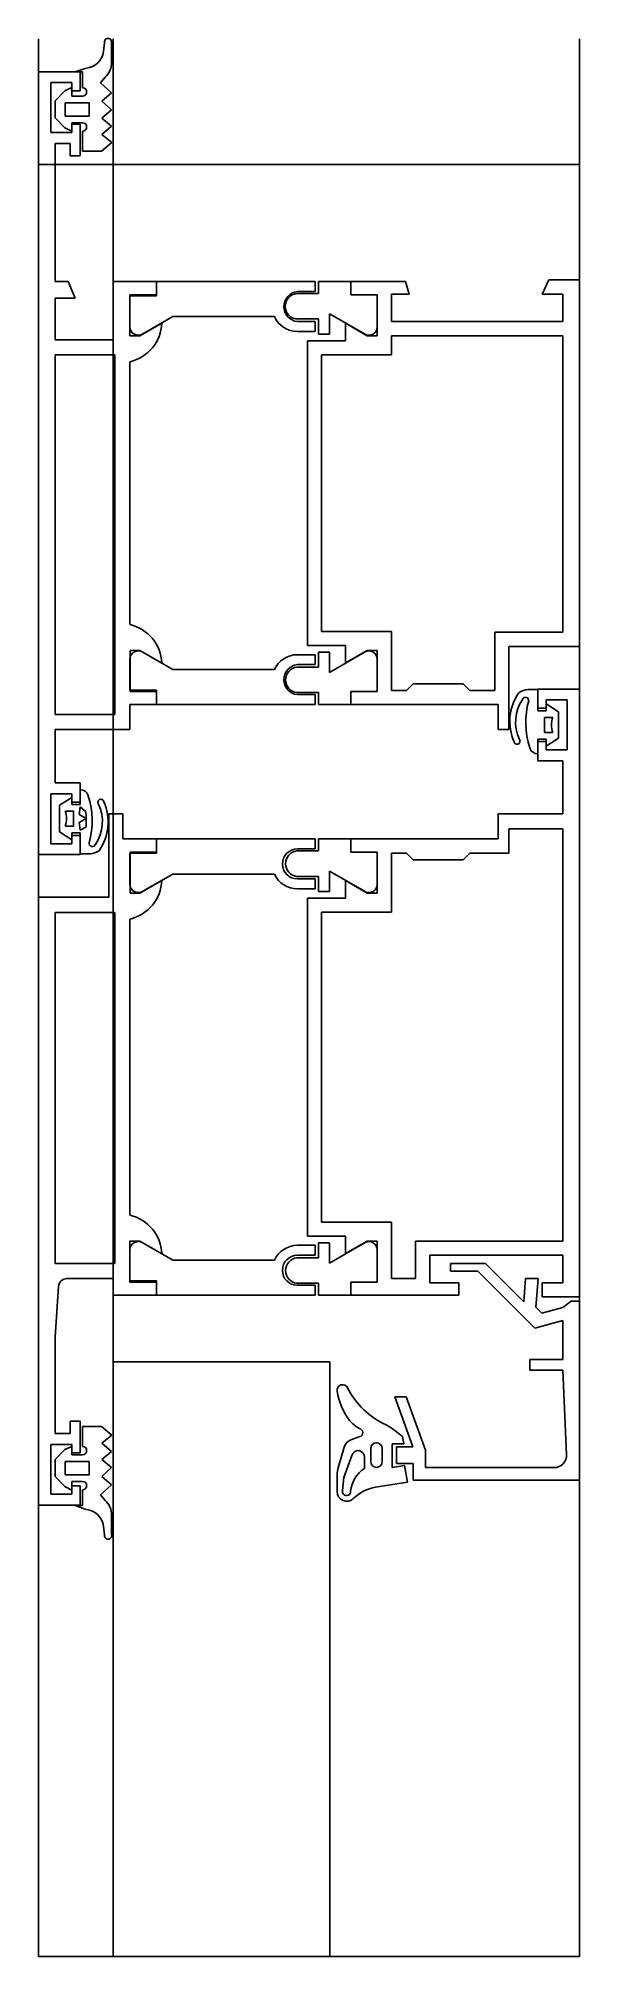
# Model space of a CAD drawing. Extents: x -9 to 56, y -215 to 15.
import ezdxf

# ---------------------------------------------------------------- set-up
doc = ezdxf.new("R2010")
doc.units = 0
doc.layers.get('0').update_dxf_attribs({"linetype": 'CONTINUOUS'})

msp = doc.modelspace()

# ---------------------------------------------------------------- linework, layer by layer
at = {"linetype": 'CONTINUOUS'}
for p, q in [((-9, -215.22), (-9, 15.07)), ((-1.05, 14.64), (-1.18, 13.56)), ((-0.2, 12.25), (-0.2, 14.65)), ((0, 15.07), (0, -215.22)), ((56, 15.07), (56, -215.22)), ((-3.24, 11.58), (-4.6, 11.11)), ((-4, 11.13), (-9, 11.13)), ((-9, 11.13), (-9, -82.87)), ((-7.5, 3.83), (-7.5, 9.83)), ((-7.5, 9.83), (-5, 9.83)), ((-5, 9.25), (-5.81, 8.82)), ((-5, 9.83), (-5, 8.83)), ((-5, 8.21), (-5, 9.25)), ((-4.6, 11.11), (-3.7, 11.11)), ((-4, 8.83), (-4, 11.13)), ((-3.7, 11.11), (-3.7, 9.21)), ((-1.54, 9.8), (-0.98, 10.48)), ((-0.22, 8.61), (-1.54, 9.8)), ((-5.81, 8.82), (-7, 7.63)), ((-7, 7.63), (-7, 5.58)), ((-5.8, 7.41), (-2.9, 7.41)), ((-5.8, 5.81), (-5.8, 7.41)), ((-5, 8.83), (-4, 8.83)), ((-3.7, 8.21), (-5, 8.21)), ((-2.9, 7.41), (-2.9, 5.81)), ((-1.39, 7.61), (-0.22, 8.61)), ((-0.22, 6.56), (-1.39, 7.61)), ((-7, 5.58), (-5.81, 4.39)), ((-2.9, 5.81), (-5.8, 5.81)), ((-5, 3.99), (-5, 5.01)), ((-5, 5.01), (-3.7, 5.01)), ((-4, 4.83), (-5, 4.83)), ((-5, 4.83), (-5, 3.83)), ((-4, 1.03), (-4, 4.83)), ((-1.39, 3.61), (-0.21, 4.61)), ((-1.38, 5.56), (-0.22, 6.56)), ((-0.21, 4.61), (-1.38, 5.56)), ((-5, 3.83), (-7.5, 3.83)), ((-7, -14.07), (-7, 2.53)), ((-7, 2.53), (-5.2, 2.53)), ((-5.81, 4.39), (-5, 3.99)), ((-5.2, 2.53), (-5.2, 1.03)), ((-3.7, 4.01), (-3.7, 1.61)), ((-1.4, 1.61), (-0.19, 2.63)), ((-0.19, 2.63), (-1.39, 3.61)), ((-9, 0), (56, 0)), ((-5.2, 1.03), (-4, 1.03)), ((-3.7, 1.61), (-1.4, 1.61)), ((-5.44, -14.07), (-7, -14.07)), ((-7, -21.07), (-7, -16.07)), ((-7, -16.07), (-4.58, -16.07)), ((-4.58, -16.07), (-5.44, -14.07)), ((5.18, -14.07), (0, -14.07)), ((0, -14.07), (0, -21.07)), ((2, -20.57), (2, -15.65)), ((2, -15.65), (5.18, -15.65)), ((5.18, -15.79), (2, -15.79)), ((2, -15.79), (2, -19.53)), ((5.18, -15.65), (5.18, -14.07)), ((24.25, -14.07), (5.18, -14.07)), ((5.18, -14.07), (5.18, -15.79)), ((24.65, -15.51), (22.05, -15.51)), ((22.11, -15.27), (24.25, -15.27)), ((24.25, -15.27), (24.25, -14.07)), ((28.52, -14.07), (24.65, -14.07)), ((24.65, -14.07), (24.65, -15.51)), ((28.52, -15.65), (28.52, -14.07)), ((35.1, -14.07), (28.52, -14.07)), ((28.52, -14.07), (28.52, -15.65)), ((31.7, -15.65), (28.52, -15.65)), ((28.52, -15.65), (31.7, -15.65)), ((31.7, -19.53), (31.7, -15.65)), ((31.7, -15.65), (31.7, -20.57)), ((33.4, -18.87), (33.4, -15.57)), ((33.4, -15.57), (35.51, -15.57)), ((35.51, -15.57), (35.1, -14.07)), ((52.29, -13.87), (51.5, -15.57)), ((51.5, -15.57), (54, -15.57)), ((56, -13.87), (52.29, -13.87)), ((54, -15.57), (54, -18.87)), ((56, -57.87), (56, -13.87)), ((3.54, -20.36), (7.14, -18.28)), ((7.14, -18.28), (19.34, -18.28)), ((25.95, -20.37), (25.95, -17.94)), ((25.95, -17.94), (30.24, -20.4)), ((3.2, -20.57), (2, -20.57)), ((5.82, -19.06), (3.2, -20.57)), ((22.05, -18.56), (24.65, -18.56)), ((22.1, -20.07), (24.25, -20.07)), ((24.25, -18.87), (22.11, -18.87)), ((24.25, -20.07), (24.25, -18.87)), ((24.65, -18.56), (24.65, -20.37)), ((24.65, -20.37), (25.95, -20.37)), ((30.5, -20.57), (27.9, -19.07)), ((27.9, -19.07), (27.9, -21.17)), ((31.7, -20.57), (30.5, -20.57)), ((54, -18.87), (33.4, -18.87)), ((33.4, -22.87), (33.4, -20.57)), ((33.4, -20.57), (54, -20.57)), ((54, -20.57), (54, -56.17)), ((0, -21.07), (-7, -21.07)), ((-7, -66.07), (-7, -22.87)), ((-7, -22.87), (0.2, -22.87)), ((0.2, -22.87), (0.2, -66.07)), ((27.9, -21.17), (23.3, -21.17)), ((23.3, -21.17), (23.3, -57.77)), ((25, -56.07), (25, -22.87)), ((25, -22.87), (33.4, -22.87)), ((2, -55.25), (2, -23.69)), ((33.4, -56.07), (25, -56.07)), ((33.4, -63.17), (33.4, -56.07)), ((54, -56.17), (45.8, -56.17)), ((45.8, -56.17), (45.8, -63.17)), ((2, -59.41), (2, -63.15)), ((2.01, -63.29), (2.01, -58.37)), ((2.01, -58.37), (3.2, -58.37)), ((3.2, -58.37), (5.82, -59.88)), ((7.14, -60.66), (3.54, -58.58)), ((24.25, -58.87), (22.1, -58.87)), ((23.3, -57.77), (27.9, -57.77)), ((24.25, -60.07), (24.25, -58.87)), ((25.95, -58.57), (24.65, -58.57)), ((24.65, -58.57), (24.65, -60.37)), ((30.24, -58.53), (25.95, -61)), ((25.95, -61), (25.95, -58.57)), ((27.9, -57.77), (27.9, -59.87)), ((27.9, -59.87), (30.5, -58.37)), ((30.5, -58.37), (31.7, -58.37)), ((31.7, -58.37), (31.7, -63.29)), ((31.7, -63.29), (31.7, -59.41)), ((47.5, -67.87), (47.5, -57.87)), ((47.5, -57.87), (56, -57.87)), ((19.34, -60.66), (7.14, -60.66)), ((24.65, -60.37), (22.05, -60.37)), ((22.11, -60.07), (24.25, -60.07)), ((2, -63.15), (5.18, -63.15)), ((5.18, -63.29), (2.01, -63.29)), ((5.18, -63.15), (5.18, -64.87)), ((5.18, -64.87), (5.18, -63.29)), ((22.05, -63.43), (24.65, -63.43)), ((24.25, -63.67), (22.11, -63.67)), ((24.25, -64.87), (24.25, -63.67)), ((24.65, -63.43), (24.65, -64.87)), ((31.7, -63.29), (28.52, -63.29)), ((28.52, -63.29), (28.52, -64.87)), ((28.52, -64.87), (28.52, -63.29)), ((28.52, -63.29), (31.7, -63.29)), ((35.2, -63.17), (33.4, -63.17)), ((36, -62.37), (35.2, -63.17)), ((42, -62.37), (36, -62.37)), ((42.8, -63.17), (42, -62.37)), ((45.8, -63.17), (42.8, -63.17)), ((50.99, -63.07), (49.77, -63.07)), ((50.99, -65.61), (50.99, -63.07)), ((56, -63), (51, -63)), ((51, -63), (51, -65.3)), ((52, -65.3), (52, -64.3)), ((52, -64.3), (54.5, -64.3)), ((54.5, -64.3), (54.5, -70.3)), ((56, -136), (56, -63)), ((0.2, -66.07), (-7, -66.07)), ((2, -67.87), (2, -64.87)), ((2, -64.87), (5.18, -64.87)), ((5.18, -64.87), (24.25, -64.87)), ((24.65, -64.87), (28.52, -64.87)), ((28.52, -64.87), (46.2, -64.87)), ((46.2, -64.87), (46.2, -67.87)), ((51.99, -65.61), (50.99, -65.61)), ((51, -65.3), (52, -65.3)), ((51.77, -66.41), (52.77, -66.41)), ((51.77, -68.21), (51.77, -66.41)), ((53.47, -65.72), (51.99, -64.78)), ((51.99, -64.78), (51.99, -65.61)), ((53.47, -68.91), (53.47, -65.72)), ((-7, -74.27), (-7, -67.87)), ((-7, -67.87), (2, -67.87)), ((46.2, -67.87), (47.5, -67.87)), ((50.99, -70.79), (50.99, -69.02)), ((50.99, -69.02), (51.99, -69.02)), ((52.77, -68.21), (51.77, -68.21)), ((51.99, -69.85), (53.47, -68.91)), ((51.99, -69.02), (51.99, -69.85)), ((52, -69.3), (51, -69.3)), ((51, -69.3), (51, -71.6)), ((52, -70.3), (52, -69.3)), ((54.5, -70.3), (52, -70.3)), ((51, -71.6), (54, -71.6)), ((54, -71.6), (54, -78)), ((-7.5, -81.57), (-7.5, -75.57)), ((-7.5, -75.57), (-5, -75.57)), ((-4, -74.27), (-7, -74.27)), ((-5, -75.57), (-5, -76.57)), ((-4, -76.57), (-4, -74.27)), ((-4, -75.08), (-4, -76.85)), ((-5, -76.02), (-6.48, -76.96)), ((-6.48, -76.96), (-6.48, -80.15)), ((-5.78, -77.66), (-4.78, -77.66)), ((-5, -76.85), (-5, -76.02)), ((-5, -76.57), (-4, -76.57)), ((-4, -76.85), (-5, -76.85)), ((-4.78, -77.66), (-4.78, -79.46)), ((-4.11, -78.08), (-4, -77.16)), ((-3.26, -78.56), (-4.11, -78.08)), ((-4, -77.16), (-3.32, -77.69)), ((1.16, -78), (-0.53, -78)), ((-0.53, -78), (-0.53, -88)), ((1.16, -81), (1.16, -78)), ((54, -78), (46.2, -78)), ((46.2, -78), (46.2, -81)), ((-6.48, -80.15), (-5, -81.09)), ((-4.78, -79.46), (-5.78, -79.46)), ((-5, -81.09), (-5, -80.26)), ((-5, -80.26), (-4, -80.26)), ((-4, -80.57), (-5, -80.57)), ((-5, -80.57), (-5, -81.57)), ((-4.11, -79.04), (-3.26, -78.56)), ((-4, -79.96), (-4.11, -79.04)), ((-3.28, -79.57), (-4, -79.96)), ((-4, -80.26), (-4, -82.8)), ((-4, -82.87), (-4, -80.57)), ((47.5, -82.7), (47.5, -79.8)), ((47.5, -79.8), (54, -79.8)), ((54, -79.8), (54, -129.3)), ((-9, -82.87), (-4, -82.87)), ((-5, -81.57), (-7.5, -81.57)), ((-4, -82.8), (-2.78, -82.8)), ((5.18, -81), (1.16, -81)), ((5.18, -82.72), (2, -82.72)), ((2, -82.72), (2, -86.46)), ((2.01, -87.5), (2.01, -82.58)), ((2.01, -82.58), (5.18, -82.58)), ((5.18, -82.58), (5.18, -81)), ((24.25, -81), (5.18, -81)), ((5.18, -81), (5.18, -82.72)), ((24.65, -82.44), (22.05, -82.44)), ((22.11, -82.2), (24.25, -82.2)), ((24.25, -82.2), (24.25, -81)), ((28.52, -81), (24.65, -81)), ((24.65, -81), (24.65, -82.44)), ((46.2, -81), (28.52, -81)), ((28.52, -81), (28.52, -82.58)), ((28.52, -82.58), (28.52, -81)), ((28.52, -82.58), (31.7, -82.58)), ((31.7, -82.58), (28.52, -82.58)), ((31.7, -82.58), (31.7, -87.5)), ((31.7, -86.46), (31.7, -82.58)), ((33.4, -89.8), (33.4, -82.7)), ((33.4, -82.7), (35.2, -82.7)), ((35.2, -82.7), (36, -83.5)), ((42, -83.5), (42.8, -82.7)), ((42.8, -82.7), (47.5, -82.7)), ((3.54, -87.29), (7.14, -85.21)), ((7.14, -85.21), (19.34, -85.21)), ((25.95, -87.3), (25.95, -84.87)), ((25.95, -84.87), (30.25, -87.33)), ((36, -83.5), (42, -83.5)), ((3.2, -87.5), (2.01, -87.5)), ((5.82, -85.99), (3.2, -87.5)), ((22.05, -85.5), (24.65, -85.5)), ((22.1, -87), (24.25, -87)), ((24.25, -85.8), (22.11, -85.8)), ((24.25, -87), (24.25, -85.8)), ((24.65, -85.5), (24.65, -87.3)), ((24.65, -87.3), (25.95, -87.3)), ((30.5, -87.5), (27.9, -86)), ((27.9, -86), (27.9, -88.1)), ((31.7, -87.5), (30.5, -87.5)), ((-9, -88), (-9, -161)), ((-0.53, -88), (-9, -88)), ((-7, -89.84), (0.2, -89.84)), ((-7, -132), (-7, -89.84)), ((0.2, -89.84), (0.2, -132)), ((27.9, -88.1), (23.3, -88.1)), ((23.3, -88.1), (23.3, -128.7)), ((25, -127), (25, -89.8)), ((25, -89.8), (33.4, -89.8)), ((2, -126.18), (2, -90.62)), ((23.3, -128.7), (27.9, -128.7)), ((33.4, -127), (25, -127)), ((27.9, -128.7), (27.9, -130.8)), ((33.4, -133.8), (33.4, -127)), ((2, -134.22), (2, -129.3)), ((2, -129.3), (3.2, -129.3)), ((2, -130.34), (2, -134.08)), ((3.2, -129.3), (5.82, -130.81)), ((7.14, -131.59), (3.54, -129.51)), ((24.65, -131.3), (22.05, -131.3)), ((24.25, -129.8), (22.1, -129.8)), ((22.11, -131), (24.25, -131)), ((24.25, -131), (24.25, -129.8)), ((25.95, -129.5), (24.65, -129.5)), ((24.65, -129.5), (24.65, -131.3)), ((30.25, -129.46), (25.95, -131.93)), ((25.95, -131.93), (25.95, -129.5)), ((27.9, -130.8), (30.5, -129.3)), ((30.5, -129.3), (31.7, -129.3)), ((31.7, -129.3), (31.7, -134.22)), ((31.7, -134.22), (31.7, -130.34)), ((54, -129.3), (36.3, -129.3)), ((36.3, -129.3), (36.3, -133.8)), ((38, -134.3), (38, -131)), ((38, -131), (54, -131)), ((54, -131), (54, -134.3)), ((0.2, -132), (-7, -132)), ((19.34, -131.59), (7.14, -131.59)), ((44.7, -132), (40.5, -132)), ((40.5, -132), (40.5, -132.9)), ((40.5, -132.9), (43.76, -132.9)), ((43.76, -132.9), (50.6, -139.73)), ((49.28, -136.59), (44.7, -132)), ((-7, -140.8), (-6.57, -134.73)), ((-5.57, -133.8), (0, -133.8)), ((0, -133.8), (0, -135.8)), ((0, -135.8), (5.18, -135.8)), ((2, -134.08), (5.18, -134.08)), ((5.18, -134.22), (2, -134.22)), ((5.18, -134.08), (5.18, -135.8)), ((5.18, -135.8), (5.18, -134.22)), ((5.18, -135.8), (24.25, -135.8)), ((22.05, -134.36), (24.65, -134.36)), ((24.25, -134.6), (22.11, -134.6)), ((24.25, -135.8), (24.25, -134.6)), ((24.65, -134.36), (24.65, -135.8)), ((24.65, -135.8), (28.52, -135.8)), ((28.52, -135.8), (28.52, -134.22)), ((28.52, -134.22), (31.7, -134.22)), ((31.7, -134.22), (28.52, -134.22)), ((28.52, -134.22), (28.52, -135.8)), ((28.52, -135.8), (41.5, -135.8)), ((36.3, -133.8), (33.4, -133.8)), ((41.5, -134.3), (38, -134.3)), ((41.5, -135.8), (41.5, -134.3)), ((49.51, -133.8), (49.28, -136.59)), ((51.02, -133.8), (49.51, -133.8)), ((50.72, -137.21), (51.02, -133.8)), ((54, -134.3), (51.5, -134.3)), ((51.5, -134.3), (51.5, -136)), ((51.46, -137.95), (50.72, -137.21)), ((54, -137.27), (51.46, -137.95)), ((51.5, -136), (56, -136)), ((55, -136.5), (54, -137.27)), ((56, -136.5), (55, -136.5)), ((56, -158), (56, -136.5)), ((50.6, -139.73), (54, -138.82)), ((54, -138.82), (54, -143.5)), ((-7, -152.4), (-7, -140.8)), ((0, -215.22), (0, -143.8)), ((0, -143.8), (26, -143.8)), ((26, -143.8), (26, -215.22)), ((54, -143.5), (50.01, -143.5)), ((50.01, -143.5), (50.01, -144.8)), ((50.01, -144.8), (54, -144.8)), ((54, -144.8), (54.43, -154.94)), ((35.17, -148), (33.79, -148)), ((33.79, -148), (35.97, -154)), ((37.5, -154.4), (35.17, -148)), ((-4, -150.9), (-5.2, -150.9)), ((-5.2, -150.9), (-5.2, -152.4)), ((-4, -154.7), (-4, -150.9)), ((-3.7, -151.55), (-3.7, -153.95)), ((-1.4, -151.55), (-3.7, -151.55)), ((-0.19, -152.58), (-1.4, -151.55)), ((-7.5, -159.7), (-7.5, -153.7)), ((-7.5, -153.7), (-5, -153.7)), ((-5.2, -152.4), (-7, -152.4)), ((-5.81, -154.33), (-7, -155.53)), ((-5, -153.94), (-5.81, -154.33)), ((-5, -153.7), (-5, -154.7)), ((-5, -154.95), (-5, -153.94)), ((-1.39, -153.55), (-0.19, -152.58)), ((-0.21, -154.55), (-1.39, -153.55)), ((27.71, -154.05), (26.99, -156.53)), ((29.59, -152.77), (28.53, -153.17)), ((30.92, -155.79), (30.92, -154.19)), ((32.28, -154.19), (32.28, -155.79)), ((33.5, -156.48), (33.5, -153.63)), ((33.5, -153.63), (34.88, -153.63)), ((35.97, -154), (34, -154)), ((34, -154), (34, -156)), ((34.88, -153.63), (34.72, -152.77)), ((-7, -155.53), (-7, -157.58)), ((-5.8, -157.35), (-5.8, -155.75)), ((-5.8, -155.75), (-2.9, -155.75)), ((-5, -154.7), (-4, -154.7)), ((-3.7, -154.95), (-5, -154.95)), ((-2.9, -155.75), (-2.9, -157.35)), ((-1.39, -157.56), (-0.22, -156.5)), ((-1.38, -155.51), (-0.21, -154.55)), ((-0.22, -156.5), (-1.38, -155.51)), ((27.67, -157.67), (28.64, -155.06)), ((30.16, -155.29), (30.16, -156.6)), ((34.96, -156.25), (33.5, -156.48)), ((34, -156), (36, -156)), ((35.34, -158.23), (34.96, -156.25)), ((36, -156), (36, -158)), ((37.5, -156.5), (37.5, -154.4)), ((52.94, -156.5), (37.5, -156.5)), ((-7, -157.58), (-5.81, -158.77)), ((-5.81, -158.77), (-5, -159.2)), ((-2.9, -157.35), (-5.8, -157.35)), ((-5, -159.2), (-5, -158.15)), ((-5, -158.15), (-3.7, -158.15)), ((-4, -158.7), (-5, -158.7)), ((-5, -158.7), (-5, -159.7)), ((-4, -161), (-4, -158.7)), ((-1.54, -159.75), (-0.22, -158.55)), ((-0.22, -158.55), (-1.39, -157.56)), ((26.87, -157.34), (26.87, -159.38)), ((27.53, -159.23), (27.67, -157.67)), ((31.49, -158.86), (35.34, -158.23)), ((36, -158), (56, -158)), ((56, -158), (56, -215.22)), ((-9, -161), (-4, -161)), ((-9, -161), (-9, -215.22)), ((-5, -159.7), (-7.5, -159.7)), ((-3.7, -161.05), (-4.6, -161.05)), ((-4.6, -161.05), (-3.24, -161.53)), ((-3.7, -159.15), (-3.7, -161.05)), ((-0.98, -160.43), (-1.54, -159.75)), ((-1.18, -163.51), (-1.05, -164.59)), ((-0.2, -164.59), (-0.2, -162.2)), ((56, -215.22), (-9, -215.22))]:
    msp.add_line(p, q, dxfattribs=at)
for centre, radius, start, end in [((-0.63, 14.71), 0.43, 351.9538, 189.3942), ((-3.41, 13.82), 2.25, 274.4494, 353.2818), ((-2.6, 12.25), 2.4, 312.4541, 359.9818), ((-3.7, 8.71), 0.5, 270, 90), ((-3.7, 4.51), 0.5, 270, 90), ((22.3, -17.07), 1.81, 96.0256, 263.9744), ((22.17, -17.04), 1.53, 94.6334, 265.3666), ((22.12, -17.02), 3.05, 204.3996, 269.6695), ((0.83, -18.83), 5, 283.5881, 357.3629), ((3, -19.52), 1, 180.6659, 302.6882), ((30.7, -19.51), 1, 242.6026, 358.978), ((0.83, -60.11), 5, 2.6371, 76.4119), ((3, -59.42), 1, 57.3118, 179.3341), ((22.12, -61.92), 3.05, 90.3305, 155.6004), ((30.7, -59.42), 1, 0.4528, 117.3891), ((22.3, -61.87), 1.81, 96.0256, 263.9744), ((22.23, -61.9), 1.54, 96.533, 263.467), ((53.63, -66.89), 6.02, 145.2825, 204.03), ((53.22, -66.97), 4.91, 145.7584, 205.0279), ((49.93, -65.23), 2.17, 94.2165, 125.1577), ((49.5, -64.38), 0.38, 354.9809, 153.9709), ((59.53, -67.03), 10, 164.8034, 197.63), ((55.23, -67.31), 2.62, 159.909, 200.091), ((48.48, -69.27), 0.361, 190.8651, 37.8878), ((50.97, -69.78), 1.01, 196.0837, 271.1082), ((-3.98, -76.09), 1.01, 16.0837, 91.1082), ((-12.54, -78.84), 10, 344.8034, 17.63), ((-8.24, -78.56), 2.62, 339.909, 20.091), ((-12.9, -78.83), 9.65, 355.6276, 6.8102), ((-6.22, -78.91), 4.91, 325.8813, 25.1402), ((-1.49, -76.6), 0.361, 10.8651, 217.8878), ((-6.64, -78.98), 6.02, 325.2825, 24.03), ((-2.52, -81.53), 0.38, 169.8539, 339.503), ((-2.94, -80.64), 2.17, 274.2165, 305.1577), ((22.11, -84), 1.8, 90, 270), ((22.23, -83.97), 1.54, 96.533, 263.467), ((22.12, -83.95), 3.05, 204.3996, 269.6695), ((0.83, -85.76), 5, 283.5881, 357.3629), ((3, -86.45), 1, 180.6659, 302.6882), ((30.7, -86.44), 1, 243.2395, 358.688), ((0.83, -131.04), 5, 2.6371, 76.4119), ((3, -130.35), 1, 57.3118, 179.3341), ((22.12, -132.85), 3.05, 90.3305, 155.6004), ((22.11, -132.8), 1.8, 90, 270), ((22.23, -132.83), 1.54, 96.533, 263.467), ((30.7, -130.35), 1, 0.7441, 116.7491), ((-5.57, -134.8), 1, 89.8595, 175.9862), ((27.54, -147.21), 0.67, 27.0226, 188.2025), ((34.61, -146.11), 7.82, 188.7965, 217.0889), ((36.68, -142.66), 9.54, 206.4675, 245.8038), ((31.78, -147.92), 4.48, 220.5209, 239.77), ((29.46, -152.29), 0.5, 284.8213, 83.3499), ((26.6, -161.95), 12.26, 48.4982, 59.7622), ((-3.7, -154.45), 0.5, 270, 90), ((29.02, -154.45), 1.37, 110.982, 163.0608), ((31.6, -154.19), 0.68, 360, 180), ((30.34, -157.44), 3.47, 164.797, 178.3491), ((32.27, -159.77), 3.81, 123.6883, 173.2143), ((29.39, -155.22), 0.77, 354.787, 168.004), ((31.6, -155.79), 0.68, 180, 0), ((52.93, -155), 1.5, 270.3361, 2.2934), ((-3.7, -158.65), 0.5, 270, 90), ((32.31, -163.79), 5, 99.4131, 134.2309), ((-2.6, -162.2), 2.4, 0.0182, 47.5459), ((28.02, -159.38), 1.15, 179.8072, 314.0797), ((28, -159.36), 0.49, 164.3449, 4.9435), ((-3.41, -163.77), 2.25, 6.7182, 85.5506), ((-0.62, -164.66), 0.43, 171.254, 8.746)]:
    msp.add_arc(centre, radius, start, end, dxfattribs=at)

doc.saveas('drawing.dxf')
